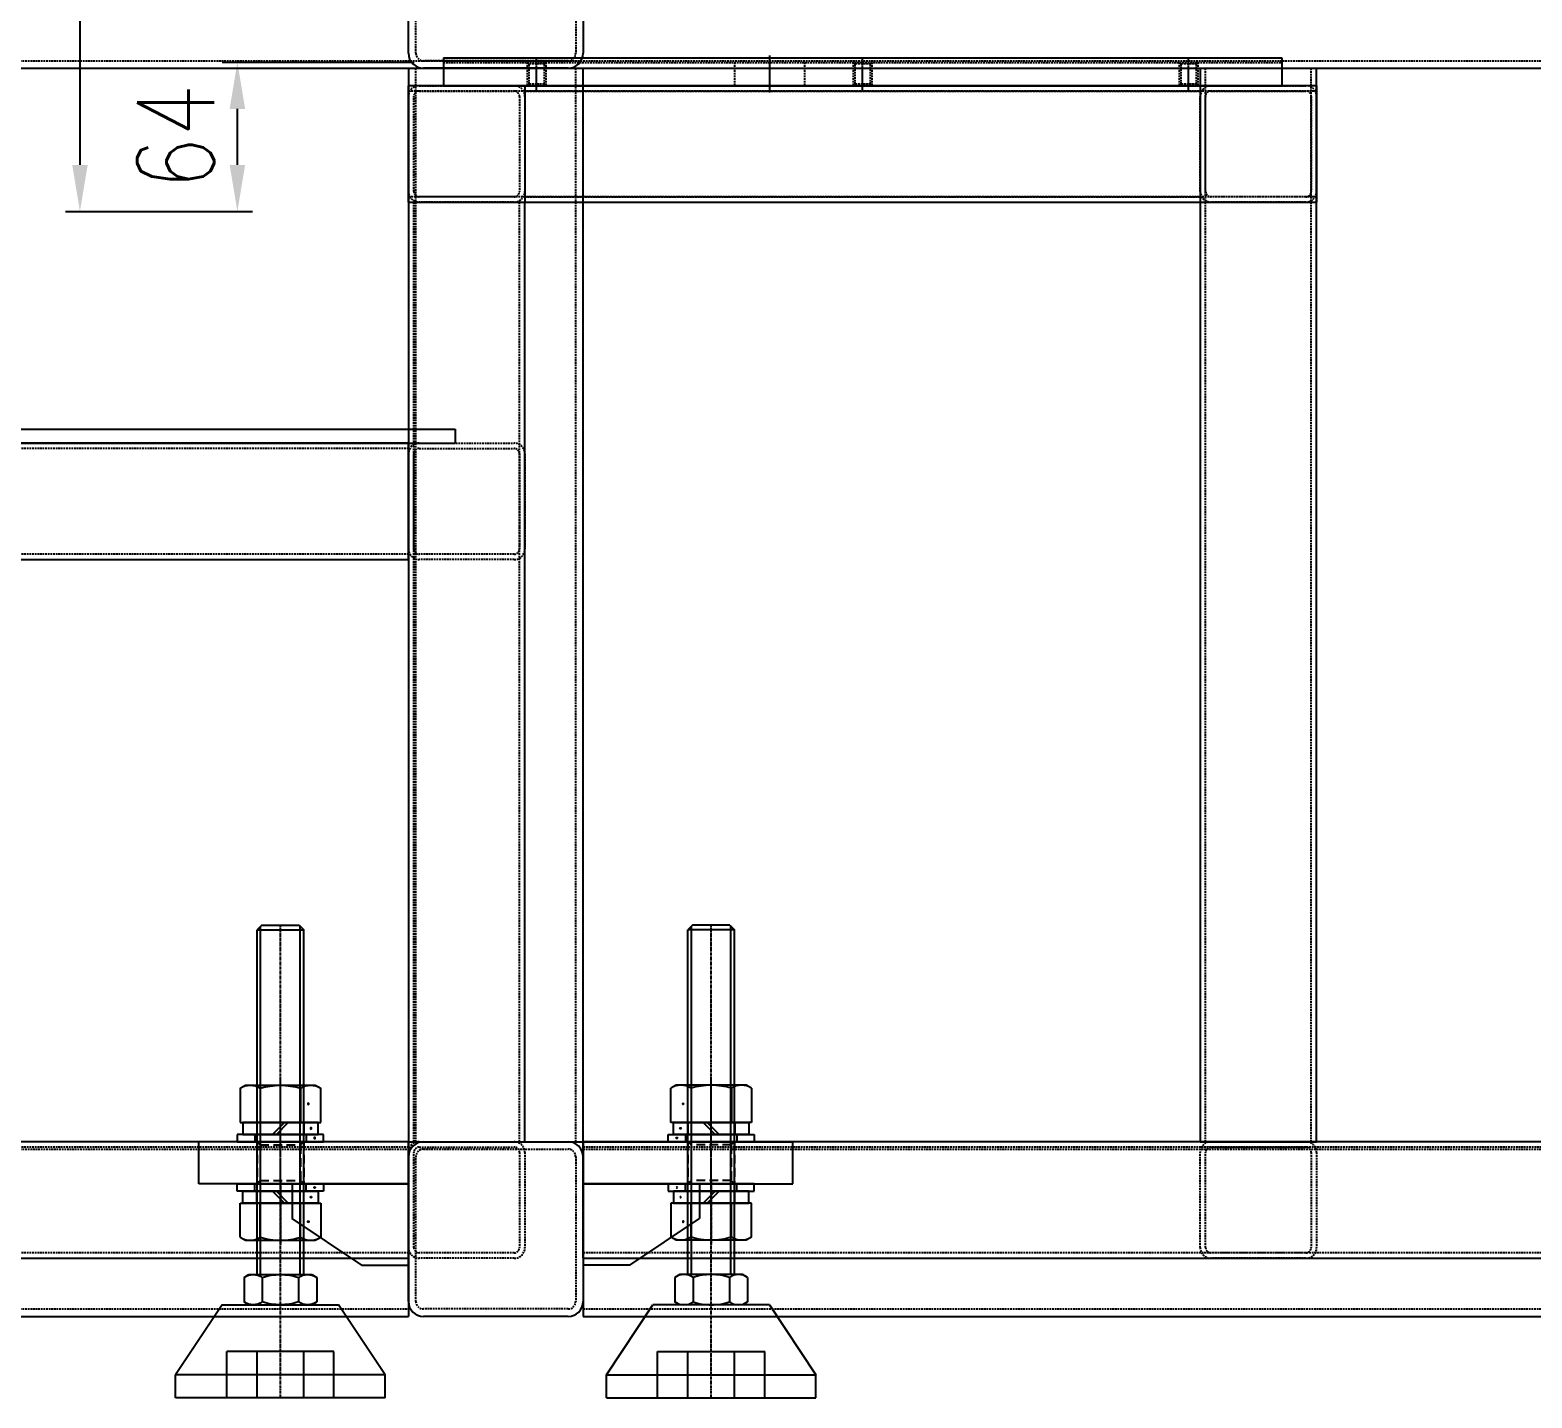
# Model space of a CAD drawing. Header units: millimetres. Extents: x -18234 to 26733, y 279 to 18488.
# Drawn here: x 9520 to 10165, y 4724 to 5311 of the extents above; entities that cross this region are included whole.
import ezdxf

# ---------------------------------------------------------------- set-up
doc = ezdxf.new("R2010")
doc.units = ezdxf.units.MM
for name, pattern in [('AM_ISO08W050', [18, 12, -1.5, 3, -1.5]), ('CENTER', [2, 1.25, -0.25, 0.25, -0.25]), ('HIDDEN', [0.375, 0.25, -0.125])]:
    doc.linetypes.add(name, pattern=pattern)
for name, color, linetype in [('BOM-UDEF', 3, 'Continuous'), ('CL', 1, 'CENTER'), ('H', 2, 'HIDDEN'), ('HL', 2, 'HIDDEN'), ('은선', 2, 'HIDDEN'), ('해칭선', 1, 'Continuous')]:
    doc.layers.add(name, color=color, linetype=linetype)
doc.styles.add('ROAMNS', font='romans.shx', dxfattribs={"width": 0.8, "bigfont": 'whgtxt.shx'})
doc.dimstyles.new('10 한덕_도면칫수', dxfattribs={"dimscale": 10, "dimtxt": 3.299999999999998, "dimasz": 2, "dimexe": 0.65, "dimexo": 1.25, "dimgap": 1, "dimtad": 1, "dimdsep": 46, "dimtxsty": 'ROAMNS', "dimcen": 0, "dimclrd": 7, "dimclre": 7, "dimclrt": 2, "dimadec": 0, "dimazin": 2, "dimtp": 0.1, "dimtm": 0.1, "dimtfac": 0.71, "dimtmove": 0, "dimatfit": 3, "dimfxl": 1, "dimlwd": -1, "dimlwe": -1, "dimarcsym": 1})

# ---------------------------------------------------------------- blocks, each defined once
blk = doc.blocks.new('564WTW')
at = {"ltscale": 0.5}
for p, q in [((208154.2602957771, 17875.63993333606), (207693.2602957771, 17875.63993333606)), ((207693.2602957771, 17875.63993333606), (207693.2602957771, 17800.63993333606)), ((208154.2602957771, 17875.63993333606), (208154.2602957771, 17800.63993333606)), ((207693.2602957771, 17800.63993333606), (208154.2602957771, 17800.63993333606))]:
    blk.add_line(p, q, dxfattribs=at)
at = {"layer": 'HL', "ltscale": 3}
for p, q in [((207693.2602957771, 17872.43993333681), (208154.2602957771, 17872.43993333681)), ((207693.2602957771, 17803.83993333532), (208154.2602957771, 17803.83993333532))]:
    blk.add_line(p, q, dxfattribs=at)
blk = doc.blocks.new('56e43')
at = {"layer": 'HL', "ltscale": 3}
for p, q in [((237551.9759642091, 2183.250227277167), (237592.7759642098, 2183.250227277167)), ((237551.9759642091, 2180.950227276422), (237592.7759642098, 2180.950227276422)), ((237547.3759642094, 2137.850227276795), (237547.3759642094, 2178.65022727754)), ((237549.6759642102, 2137.850227276795), (237549.6759642102, 2178.65022727754)), ((237595.0759642087, 2178.65022727754), (237595.0759642087, 2137.850227276795)), ((237597.3759642094, 2178.65022727754), (237597.3759642094, 2137.850227276795)), ((237592.7759642098, 2135.550227277912), (237551.9759642091, 2135.550227277912)), ((237592.7759642098, 2133.250227277167), (237551.9759642091, 2133.250227277167))]:
    blk.add_line(p, q, dxfattribs=at)
for centre, radius, start, end in [((237551.9759642091, 2178.65022727754), 4.6, 90, 180), ((237551.9759642091, 2178.65022727754), 2.3, 90, 180), ((237592.7759642098, 2178.650227275677), 4.6, 0, 90), ((237592.7759642098, 2178.65022727754), 2.3, 0, 90), ((237551.9759642091, 2137.850227276795), 4.6, 180, 270), ((237551.9759642091, 2137.850227276795), 2.3, 180, 270), ((237592.7759642079, 2137.850227276795), 4.6, 270, 0), ((237592.7759642098, 2137.850227276795), 2.3, 270, 0)]:
    blk.add_arc(centre, radius, start, end, dxfattribs=at)
blk = doc.blocks.new('67i4w')
at = {"ltscale": 0.5}
for p, q in [((207003.8685670821, 18218.89041048358), (206542.8685670821, 18218.89041048358)), ((206542.8685670821, 18218.89041048358), (206542.8685670821, 18168.89041048358)), ((207003.8685670821, 18218.89041048358), (207003.8685670821, 18168.89041048358)), ((206542.8685670821, 18168.89041048358), (207003.8685670821, 18168.89041048358))]:
    blk.add_line(p, q, dxfattribs=at)
at = {"layer": 'HL', "ltscale": 3}
for p, q in [((206542.8685670821, 18216.59041048284), (207003.8685670821, 18216.59041048284)), ((206542.8685670821, 18171.19041048433), (207003.8685670821, 18171.19041048433))]:
    blk.add_line(p, q, dxfattribs=at)
blk = doc.blocks.new('5WRW')
at = {"ltscale": 0.5}
for p, q in [((207852.0562527663, 18396.79630689777), (207562.0562527663, 18396.79630689777)), ((207562.0562527663, 18396.79630689777), (207562.0562527663, 18346.79630689777)), ((207852.0562527663, 18396.79630689777), (207852.0562527663, 18346.79630689777)), ((207562.0562527663, 18346.79630689777), (207852.0562527663, 18346.79630689777))]:
    blk.add_line(p, q, dxfattribs=at)
at = {"layer": 'HL', "ltscale": 3}
for p, q in [((207562.0562527663, 18394.49630689702), (207852.0562527663, 18394.49630689702)), ((207562.0562527663, 18349.09630689851), (207852.0562527663, 18349.09630689851))]:
    blk.add_line(p, q, dxfattribs=at)
blk = doc.blocks.new('TUWE23')
at = {"ltscale": 0.5}
for p, q in [((208640.1442182303, 18505.4699464275), (208640.1442182303, 18101.9699464275)), ((208640.1442182303, 18505.4699464275), (208690.1442182303, 18505.4699464275)), ((208690.1442182303, 18101.9699464275), (208690.1442182303, 18505.4699464275)), ((208640.1442182303, 18101.9699464275), (208690.1442182303, 18101.9699464275))]:
    blk.add_line(p, q, dxfattribs=at)
at = {"layer": 'HL', "ltscale": 3}
for p, q in [((208642.444218231, 18101.9699464275), (208642.444218231, 18505.4699464275)), ((208687.8442182296, 18101.9699464275), (208687.8442182296, 18505.4699464275))]:
    blk.add_line(p, q, dxfattribs=at)
blk = doc.blocks.new('5TUETWT')
at = {"ltscale": 0.5}
for p, q in [((206947.8685670821, 18630.19600901334), (207387.8685670821, 18630.19600901334)), ((206947.8685670821, 18630.19600901334), (206947.8685670821, 18624.19600901334)), ((207387.8685670821, 18630.19600901334), (207387.8685670821, 18624.19600901334)), ((206947.8685670821, 18624.19600901334), (207387.8685670821, 18624.19600901334))]:
    blk.add_line(p, q, dxfattribs=at)
blk = doc.blocks.new('TYUWTWT')
at = {"layer": 'CL', "ltscale": 0.5}
blk.add_line((205071.7799266316, 17531.931461934), (205057.7799266316, 17531.931461934), dxfattribs=at)
at = {"layer": 'HL', "ltscale": 3}
for p, q in [((205059.7799266316, 17535.931461934), (205060.4565091319, 17535.25487943366)), ((205059.7799266316, 17535.931461934), (205069.7799266316, 17535.931461934)), ((205060.4565091319, 17535.25487943366), (205060.4565091319, 17528.60804443434)), ((205060.4565091319, 17535.25487943366), (205069.1033441313, 17535.25487943366)), ((205069.1033441313, 17535.25487943366), (205069.7799266316, 17535.931461934)), ((205069.1033441313, 17535.25487943366), (205069.1033441313, 17528.60804443434)), ((205059.7799266316, 17527.931461934), (205060.4565091319, 17528.60804443434)), ((205059.7799266316, 17527.931461934), (205069.7799266316, 17527.931461934)), ((205060.4565091319, 17528.60804443434), (205069.1033441313, 17528.60804443434)), ((205069.1033441313, 17528.60804443434), (205069.7799266316, 17527.931461934))]:
    blk.add_line(p, q, dxfattribs=at)
blk = doc.blocks.new('U434WRW')
at = {"layer": 'CL', "ltscale": 0.5}
blk.add_line((198869.7270499045, 18154.61473689829), (198869.7270499045, 18138.61473689828), dxfattribs=at)
at = {"layer": 'HL', "ltscale": 3}
for p, q in [((198854.7270499045, 18151.61473689828), (198854.7270499045, 18141.61473689827)), ((198884.7270499045, 18151.61473689828), (198884.7270499045, 18141.61473689827))]:
    blk.add_line(p, q, dxfattribs=at)
blk = doc.blocks.new('56WEWT')
at = {"ltscale": 0.5}
for p, q in [((199087.8847514088, 18208.04944739182), (199087.8847514088, 18568.04944739179)), ((199087.8847514088, 18568.04944739179), (199099.8847514088, 18568.04944739179)), ((199099.8847514088, 18208.04944739182), (199099.8847514088, 18568.04944739179)), ((199087.8847514088, 18208.04944739182), (199099.8847514088, 18208.04944739182))]:
    blk.add_line(p, q, dxfattribs=at)
at = {"layer": 'HL', "ltscale": 3}
blk.add_line((199089.8847514088, 18208.04944739182), (199089.8847514088, 18568.04944739179), dxfattribs=at)
for p in [(-5969.895175222773, 996.1179854578222), (-5969.895175222773, 856.1179854578222), (-5969.895175222773, 716.1179854578222)]:
    blk.add_blockref('TYUWTWT', p)
at = {"rotation": 90}
blk.add_blockref('U434WRW', (217241.4994883071, -180521.6776025127), dxfattribs=at)
blk = doc.blocks.new('54WRWR')
at = {"ltscale": 0.5}
for p, q in [((198153.9167518035, 19808.68761142972), (198153.9167518035, 19408.68761142975)), ((198203.9167518035, 19808.68761142972), (198153.9167518035, 19808.68761142972)), ((198203.9167518035, 19408.68761142975), (198203.9167518035, 19808.68761142972)), ((198153.9167518035, 19408.68761142975), (198203.9167518035, 19408.68761142975))]:
    blk.add_line(p, q, dxfattribs=at)
at = {"layer": 'HL', "ltscale": 3}
for p, q in [((198156.2167518042, 19408.68761142975), (198156.2167518043, 19808.68761142972)), ((198201.6167518027, 19408.68761142975), (198201.6167518027, 19808.68761142972))]:
    blk.add_line(p, q, dxfattribs=at)
blk = doc.blocks.new('GFI8LL')
at = {"ltscale": 0.5}
for p, q in [((198261.1788291881, 20198.68761142975), (198261.1788291881, 19808.68761142972)), ((198261.1788291881, 20198.68761142975), (198311.1788291881, 20198.68761142975)), ((198311.1788291881, 19808.68761142972), (198311.1788291881, 20198.68761142975)), ((198311.1788291881, 19808.68761142972), (198261.1788291881, 19808.68761142972))]:
    blk.add_line(p, q, dxfattribs=at)
at = {"layer": 'HL', "ltscale": 3}
for p, q in [((198263.4788291889, 19808.68761142972), (198263.4788291889, 20198.68761142975)), ((198308.8788291874, 19808.68761142972), (198308.8788291874, 20198.68761142975))]:
    blk.add_line(p, q, dxfattribs=at)
blk = doc.blocks.new('6E4TT3')
for name, p, rotation in [('56WEWT', (181757.4432873123, 218321.9282444378), 270), ('67i4w', (218509.383130188, -187774.3250740531), 90), ('67i4w', (218509.383130188, -187774.3250740531), 90), ('GFI8LL', (220149.1803311342, -179089.1353361591), 90), ('54WRWR', (219359.1803311342, -179135.3732587745), 90)]:
    blk.add_blockref(name, p, dxfattribs=dict(rotation=rotation))
at = {"color": 0}
for p in [(-37596.88324450504, 17038.79326575185), (-37256.88322950533, 17038.79326575185), (-37596.88324450504, 16885.29326575186), (-37596.88324450504, 16585.29326575186), (-37256.88324450501, 16585.29326575185)]:
    blk.add_blockref('56e43', p, dxfattribs=at)
for name, p in [('5WRW', (-7561.563533061912, 825.2471861312515)), ('TUWE23', (-8689.651498525898, 666.5735466015212)), ('TUWE23', (-8349.65149852587, 666.5735466015176)), ('5TUETWT', (-7417.375847377698, 444.347484015685))]:
    blk.add_blockref(name, p)
blk = doc.blocks.new('y8ll')
at = {"ltscale": 0.5}
for p, q in [((206532.5419361283, 29889.07166866353), (205707.5419361283, 29889.07166866353)), ((206532.5419361283, 29889.07166866353), (206532.5419361283, 29814.07166866353)), ((205707.5419361283, 29814.07166866353), (206532.5419361283, 29814.07166866353))]:
    blk.add_line(p, q, dxfattribs=at)
at = {"layer": 'HL', "ltscale": 3}
for p, q in [((205707.5419361283, 29885.87166866427), (206532.5419361283, 29885.87166866428)), ((205707.5419361283, 29817.27166866278), (206532.5419361283, 29817.27166866279))]:
    blk.add_line(p, q, dxfattribs=at)
blk = doc.blocks.new('78r5654')
at = {"ltscale": 0.5}
for p, q in [((237444.3526388984, 2606.344883549958), (237506.5526388977, 2606.344883549958)), ((237437.952638898, 2537.744883550331), (237437.952638898, 2599.944883549586)), ((237512.952638898, 2599.944883549586), (237512.952638898, 2537.744883550331)), ((237506.5526388977, 2531.344883549958), (237444.3526388984, 2531.344883549958))]:
    blk.add_line(p, q, dxfattribs=at)
for centre, start, end in [((237444.3526388966, 2599.944883551449), 90, 180), ((237506.5526388995, 2599.944883551449), 0, 90), ((237444.3526388966, 2537.744883548468), 180, 270), ((237506.5526388995, 2537.744883548468), 270, 0)]:
    blk.add_arc(centre, 6.4, start, end, dxfattribs=at)
at = {"layer": 'HL', "ltscale": 3}
for p, q in [((237441.1526388973, 2537.744883550331), (237441.1526388973, 2599.944883549586)), ((237444.3526388984, 2603.144883550704), (237506.5526388977, 2603.144883550704)), ((237509.7526388988, 2599.944883549586), (237509.7526388988, 2537.744883550331)), ((237506.5526388977, 2534.544883549213), (237444.3526388984, 2534.544883549213))]:
    blk.add_line(p, q, dxfattribs=at)
for centre, start, end in [((237444.3526388966, 2599.944883549586), 90, 180), ((237506.5526388977, 2599.944883551449), 0, 90), ((237444.3526388966, 2537.744883548468), 180, 270), ((237506.5526388995, 2537.744883550331), 270, 0)]:
    blk.add_arc(centre, 3.2, start, end, dxfattribs=at)
blk = doc.blocks.new('tyuserw')
at = {"ltscale": 0.5}
for p, q in [((207682.5419361283, 29889.07166866353), (206582.5419361283, 29889.07166866353)), ((206582.5419361283, 29889.07166866353), (206582.5419361283, 29814.07166866353)), ((206582.5419361283, 29814.07166866353), (207682.5419361283, 29814.07166866353))]:
    blk.add_line(p, q, dxfattribs=at)
at = {"layer": 'HL', "ltscale": 3}
for p, q in [((206582.5419361283, 29885.87166866428), (207682.5419361283, 29885.87166866428)), ((206582.5419361283, 29817.27166866279), (207682.5419361283, 29817.27166866279))]:
    blk.add_line(p, q, dxfattribs=at)
blk = doc.blocks.new('tysrtsr')
at = {"color": 1, "linetype": 'AM_ISO08W050'}
blk.add_line((32809.17287310213, -91752.57825445756), (32787.17287310213, -91752.57825445756), dxfattribs=at)
at = {"layer": 'H', "ltscale": 15}
for p, q in [((32789.17287310213, -91742.57825445756), (32790.5260381028, -91743.93141945824)), ((32789.17287310213, -91742.57825445756), (32807.17287310213, -91742.57825445756)), ((32790.5260381028, -91743.93141945824), (32790.5260381028, -91761.22508945687)), ((32790.5260381028, -91743.93141945824), (32805.81970810145, -91743.93141945824)), ((32805.81970810145, -91743.93141945824), (32807.17287310213, -91742.57825445756)), ((32805.81970810145, -91743.93141945824), (32805.81970810145, -91761.22508945687)), ((32789.17287310213, -91762.57825445756), (32790.5260381028, -91761.22508945687)), ((32789.17287310213, -91762.57825445756), (32807.17287310213, -91762.57825445756)), ((32790.5260381028, -91761.22508945687), (32805.81970810145, -91761.22508945687)), ((32805.81970810145, -91761.22508945687), (32807.17287310213, -91762.57825445756))]:
    blk.add_line(p, q, dxfattribs=at)
blk = doc.blocks.new('t7ewr')
at = {"color": 3}
for p, q in [((294251.2380639528, 8490.94064390409), (294251.2380639528, 8508.940643904089)), ((294251.2380639528, 8508.940643904089), (294341.2380639528, 8508.940643904089)), ((294341.2380639528, 8490.94064390409), (294341.2380639528, 8508.940643904089)), ((294251.2380639528, 8490.94064390409), (294341.2380639528, 8490.94064390409))]:
    blk.add_line(p, q, dxfattribs=at)
at = {"color": 3, "rotation": 270}
blk.add_blockref('tysrtsr', (386058.8163184104, 41298.11351700622), dxfattribs=at)
blk = doc.blocks.new('rwerww')
at = {"color": 3}
for p, q in [((209944.9724692111, 17633.9866802168), (209894.9724692112, 17633.9866802168)), ((209894.9724692112, 17633.9866802168), (209894.9724692112, 17598.9866802168)), ((209944.9724692112, 17633.98668021678), (209944.9724692112, 17618.9866802168)), ((209914.9724692112, 17598.9866802168), (209944.9724692112, 17618.9866802168)), ((209914.9724692112, 17598.9866802168), (209894.9724692112, 17598.9866802168))]:
    blk.add_line(p, q, dxfattribs=at)
blk = doc.blocks.new('jt-앙카조절좌20sdfsdf')
for p, q in [((64159.53507301612, 12452.97765942194), (64157.5350730161, 12450.97765942194)), ((64177.5350730161, 12450.97765942194), (64157.5350730161, 12450.97765942194)), ((64157.53507301613, 12302.97765942194), (64157.5350730161, 12450.97765942194)), ((64175.53507301612, 12452.97765942194), (64159.53507301612, 12452.97765942194)), ((64175.53507301612, 12452.97765942194), (64177.5350730161, 12450.97765942194)), ((64177.53507301612, 12302.97765942194), (64177.5350730161, 12450.97765942194)), ((64154.03507301613, 12302.97765942194), (64151.94635301613, 12301.77102942194)), ((64151.94635301613, 12301.77102942194), (64151.94635301613, 12291.18428942195)), ((64181.03507301613, 12302.97765942194), (64154.03507301613, 12302.97765942194)), ((64159.74017301614, 12301.77102942194), (64159.74017301615, 12291.18428942194)), ((64175.32997301615, 12301.77102942194), (64175.32997301613, 12291.18428942194)), ((64183.12379301613, 12301.77102942194), (64181.03507301613, 12302.97765942194)), ((64183.12379301613, 12301.77102942194), (64183.12379301615, 12291.18428942195)), ((64122.5350730163, 12259.97765942194), (64142.53507301612, 12289.97765942194)), ((64192.53507301613, 12289.97765942194), (64142.53507301613, 12289.97765942194)), ((64154.03507301613, 12289.97765942194), (64151.94635301613, 12291.18428942194)), ((64181.03507301613, 12289.97765942194), (64154.03507301613, 12289.97765942194)), ((64183.12379301613, 12291.18428942194), (64181.03507301613, 12289.97765942194)), ((64192.53507301613, 12289.97765942194), (64212.53507301631, 12259.97765942194)), ((64144.5350730163, 12249.97765942194), (64144.53507301631, 12269.97765942194)), ((64144.53507301631, 12269.97765942194), (64190.535073016, 12269.97765942194)), ((64190.535073016, 12249.97765942194), (64190.53507301598, 12269.97765942194)), ((64122.5350730163, 12259.97765942194), (64212.53507301631, 12259.97765942194)), ((64122.5350730163, 12249.97765942194), (64122.5350730163, 12259.97765942196)), ((64212.53507301631, 12249.97765942194), (64212.5350730163, 12259.97765942191)), ((64122.5350730163, 12249.97765942194), (64212.53507301631, 12249.97765942194))]:
    blk.add_line(p, q)
for centre, radius, start, end in [((64155.84326301613, 12296.08165035168), 6.896009117829777, 55.5910134988723, 124.4089865011277), ((64167.72365841418, 12275.97831803095), 27, 90.40019389752821, 107.1985961775157), ((64167.3464876181, 12275.97831803095), 27, 72.80140382248425, 89.59980610247177), ((64179.22688301613, 12296.08165035168), 6.896009117831833, 55.5910134988723, 124.4089865011277), ((64155.84326301613, 12296.87366849221), 6.896009117834753, 235.5910134988723, 304.4089865011277), ((64167.72365841418, 12316.97700081294), 27, 252.8014038224843, 269.5998061024718), ((64167.3464876181, 12316.97700081294), 27, 270.4001938975282, 287.1985961775158), ((64179.22688301613, 12296.8736684922), 6.896009117831833, 235.5910134988723, 304.4089865011277)]:
    blk.add_arc(centre, radius, start, end)
at = {"layer": 'CL'}
blk.add_line((64167.53507301615, 12249.97765942194), (64167.5350730161, 12452.97765942194), dxfattribs=at)
at = {"layer": '은선'}
for p, q in [((64157.53507301615, 12249.97765942194), (64157.53507301616, 12269.97765942194)), ((64177.53507301615, 12249.97765942194), (64177.53507301615, 12269.97765942194))]:
    blk.add_line(p, q, dxfattribs=at)
at = {"layer": '해칭선'}
for p, q in [((64159.03507301613, 12302.97765942194), (64159.0350730161, 12452.47765942194)), ((64176.03507301613, 12302.97765942194), (64176.03507301612, 12452.47765942194))]:
    blk.add_line(p, q, dxfattribs=at)
blk = doc.blocks.new('HS_BOM', base_point=(-3113.550588929371, 16316.28190316431))
at = {"layer": 'BOM-UDEF'}
blk.add_circle((-3113.550588929328, 16316.28190316431), 0.25, dxfattribs=at)
blk = doc.blocks.new('lyk-2190')
for p, q in [((53704.15019290708, -1022.45927114971), (53704.15019290708, -985.4592711497096)), ((53704.15019290708, -985.4592711497096), (53707.35019290633, -985.4592711497096)), ((53707.35019290633, -985.4592711497096), (53707.35019290633, -1022.45927114971)), ((53712.45019290597, -1021.280071150511), (53712.45019290597, -986.6384711489079)), ((53712.45019290597, -986.6384711489079), (53727.10949290544, -986.6384711489079)), ((53728.45019290597, -988.9592711497098), (53727.10949290544, -986.6384711489079)), ((53707.35019290633, -1020.159271148965), (53707.35019290633, -987.7592711504548)), ((53707.35019290633, -987.7592711504548), (53712.45019290597, -987.7592711504548)), ((53712.45019290597, -987.7592711504548), (53712.45019290597, -1020.159271148965)), ((53728.45019290597, -1018.95927114971), (53728.45019290597, -988.9592711497098)), ((53727.10949290544, -995.2982711493968), (53712.45019290597, -995.2982711493968)), ((53712.45019290597, -1000.559271149337), (53707.35019290633, -1005.659271148965)), ((53712.45019290597, -1002.259271150455), (53707.35019290633, -1007.359271150082)), ((53727.10949290544, -1012.620271150022), (53712.45019290597, -1012.620271150022)), ((53727.10949290544, -1021.280071150511), (53728.45019290597, -1018.95927114971)), ((53707.35019290633, -1022.45927114971), (53704.15019290708, -1022.45927114971)), ((53712.45019290597, -1020.159271148965), (53707.35019290633, -1020.159271148965)), ((53727.10949290544, -1021.280071150511), (53712.45019290597, -1021.280071150511))]:
    blk.add_line(p, q)
for centre, radius, start, end in [((53720.78796060383, -990.9683711491524), 7.662232354369611, 325.5910135380966, 34.4089864619033), ((53698.45092469454, -1004.168810483068), 30, 0.4001938559510083, 17.19859621224097), ((53698.45092469454, -1003.749731816351), 30, 342.801403787759, 359.599806144049), ((53720.78796060756, -1016.950171148404), 7.662232352348728, 325.5910134500486, 34.4089864619033)]:
    blk.add_arc(centre, radius, start, end)
at = {"layer": 'CL'}
for p, q in [((53703.15019290708, -1003.95927114971), (53708.35019290633, -1003.95927114971)), ((53706.35019290633, -1003.95927114971), (53713.45019290597, -1003.95927114971)), ((53710.45019290597, -1003.95927114971), (53730.45019290597, -1003.95927114971))]:
    blk.add_line(p, q, dxfattribs=at)
at = {"layer": 'HL'}
for p, q in [((53707.35019290633, -992.9592711497098), (53704.15019290708, -992.9592711497098)), ((53712.45019290597, -993.8592711500823), (53707.35019290633, -993.8592711500823)), ((53707.35019290633, -1014.959271149709), (53704.15019290708, -1014.959271149709)), ((53712.45019290597, -1014.059271149337), (53707.35019290633, -1014.059271149337))]:
    blk.add_line(p, q, dxfattribs=at)
at = {"layer": 'BOM-UDEF'}
for p in [(53705.7501929067, -989.2092711497096), (53709.90019290708, -990.8092711493373), (53720.45019290597, -991.9592711497099)]:
    blk.add_blockref('HS_BOM', p, dxfattribs=at)
blk = doc.blocks.new('rtuqeq')
at = {"extrusion": (0, 0, -1), "zscale": -1}
blk.add_blockref('jt-앙카조절좌20sdfsdf', (-274831.9687043975, 4537.233630191826), dxfattribs=at)
at = {"xscale": -1, "rotation": 270}
blk.add_blockref('lyk-2190', (211668.3929025311, -36806.93890329337), dxfattribs=at)
at = {"xscale": -1}
blk.add_blockref('t7ewr', (504970.6716953343, 8388.27064570965), dxfattribs=at)
at = {"rotation": 270}
blk.add_blockref('lyk-2190', (211668.3929025311, 70583.36148252085), dxfattribs=at)
at = {"color": 0, "xscale": -1}
blk.add_blockref('rwerww', (420614.4061005927, -754.7753906030557), dxfattribs=at)
blk = doc.blocks.new('6WRR')
at = {"ltscale": 0.5}
for p, q in [((212221.5343694104, 14888.66608592487), (211796.5343694104, 14888.66608592487)), ((211796.5343694104, 14888.66608592487), (211796.5343694104, 14838.66608592487)), ((212221.5343694104, 14888.66608592487), (212221.5343694104, 14838.66608592487)), ((211796.5343694104, 14838.66608592487), (212221.5343694104, 14838.66608592487))]:
    blk.add_line(p, q, dxfattribs=at)
at = {"layer": 'HL', "ltscale": 3}
for p, q in [((211796.5343694104, 14886.36608592412), (212221.5343694104, 14886.36608592412)), ((211796.5343694104, 14840.96608592561), (212221.5343694104, 14840.96608592561))]:
    blk.add_line(p, q, dxfattribs=at)
blk = doc.blocks.new('6WQ3')
at = {"ltscale": 0.5}
for p, q in [((212671.5343694104, 14888.66608592487), (212271.5343694104, 14888.66608592487)), ((212271.5343694104, 14888.66608592487), (212271.5343694104, 14838.66608592487)), ((212671.5343694104, 14888.66608592487), (212671.5343694104, 14838.66608592487)), ((212271.5343694104, 14838.66608592487), (212671.5343694104, 14838.66608592487))]:
    blk.add_line(p, q, dxfattribs=at)
at = {"layer": 'HL', "ltscale": 3}
for p, q in [((212271.5343694104, 14886.36608592412), (212671.5343694104, 14886.36608592412)), ((212271.5343694104, 14840.96608592561), (212671.5343694104, 14840.96608592561))]:
    blk.add_line(p, q, dxfattribs=at)
blk = doc.blocks.new('56WRWTT')
at = {"color": 0}
for name, p in [('rtuqeq', (-3351.565064299328, 1871.332203415277)), ('y8ll', (835.3266309537576, -11120.52817563451)), ('78r5654', (-30070.08407181595, 16162.19860947906)), ('tyuserw', (860.3266309537576, -11120.52817563451))]:
    blk.add_blockref(name, p, dxfattribs=at)
at = {"color": 0, "xscale": -1}
blk.add_blockref('rtuqeq', (418162.3021984636, 1871.332203415277), dxfattribs=at)
at = {"rotation": 180}
for name, p in [('6WQ3', (419639.4029364925, 33607.20957895379)), ('6WRR', (419664.4029364925, 33607.20957895379))]:
    blk.add_blockref(name, p, dxfattribs=at)
blk = doc.blocks.new('*D663')
at = {"color": 7, "linetype": 'ByBlock', "ltscale": 0.5, "transparency": 16777216}
for p, q in [((9158.683595358452, 5799.131766295182), (9548.105857753253, 5799.131766295182)), ((9541.605857753253, 5779.131766295182), (9541.605857753253, 5253.131766295182)), ((9535.389804624254, 5233.131766295182), (9548.105857753253, 5233.131766295182))]:
    blk.add_line(p, q, dxfattribs=at)
at = {"color": 7, "ltscale": 0.5, "transparency": 16777216}
for points in [[(9538.27252441992, 5779.131766295182), (9544.939191086587, 5779.131766295182), (9541.605857753253, 5799.131766295182)], [(9538.27252441992, 5253.131766295182), (9544.939191086587, 5253.131766295182), (9541.605857753253, 5233.131766295182)]]:
    blk.add_solid(points, dxfattribs=at)
at = {"layer": 'DEFPOINTS', "color": 0, "ltscale": 0.5, "transparency": 16777216}
for p in [(9146.183595358452, 5799.131766295182), (9522.889804624254, 5233.131766295182), (9541.605857753253, 5233.131766295182)]:
    blk.add_point(p, dxfattribs=at)
at = {"color": 2, "ltscale": 0.5, "transparency": 16777216, "insert": (9515.105857753251, 5516.131766295183), "char_height": 32.99999999999998, "attachment_point": 5, "rotation": 90, "style": 'ROAMNS', "bg_fill": 3, "box_fill_scale": 1.1, "bg_fill_color": 256, "bg_fill_true_color": 13158600, "bg_fill_transparency": 0}
blk.add_mtext('566', dxfattribs=at)
blk = doc.blocks.new('*D670')
at = {"color": 7, "linetype": 'ByBlock', "ltscale": 0.5, "transparency": 16777216}
for p, q in [((9685.183584616228, 5297.131766295124), (9602.711748516711, 5297.131766295124)), ((9609.211748516711, 5253.131766295182), (9609.211748516711, 5277.131766295124)), ((9535.663178709045, 5233.131766295182), (9615.711748516711, 5233.131766295182))]:
    blk.add_line(p, q, dxfattribs=at)
at = {"color": 7, "ltscale": 0.5, "transparency": 16777216}
for points in [[(9605.878415183377, 5277.131766295124), (9612.545081850045, 5277.131766295124), (9609.211748516711, 5297.131766295124)], [(9605.878415183377, 5253.131766295182), (9612.545081850045, 5253.131766295182), (9609.211748516711, 5233.131766295182)]]:
    blk.add_solid(points, dxfattribs=at)
at = {"layer": 'DEFPOINTS', "color": 0, "ltscale": 0.5, "transparency": 16777216}
for p in [(9609.211748516711, 5297.131766295124), (9697.683584616228, 5297.131766295124), (9523.163178709045, 5233.131766295182)]:
    blk.add_point(p, dxfattribs=at)
at = {"color": 2, "ltscale": 0.5, "transparency": 16777216, "insert": (9582.71174851671, 5265.131766295154), "char_height": 32.99999999999998, "attachment_point": 5, "rotation": 90, "style": 'ROAMNS', "bg_fill": 3, "box_fill_scale": 1.1, "bg_fill_color": 256, "bg_fill_true_color": 13158600, "bg_fill_transparency": 0}
blk.add_mtext('64', dxfattribs=at)
blk = doc.blocks.new('T7ETT')
at = {"ltscale": 0.5}
blk.add_line((206535.8685670818, 18518.09356182441), (208158.8685670818, 18518.09356182441), dxfattribs=at)
at = {"layer": 'HL', "ltscale": 3}
blk.add_line((206535.8685670818, 18521.29356182367), (208158.8685670818, 18521.29356182366), dxfattribs=at)
blk = doc.blocks.new('t7irtet')
at = {"extrusion": (0, 0, -1), "zscale": -1}
blk.add_blockref('T7ETT', (-321366.6371758489, -44202.39970642408), dxfattribs=at)
at = {"color": 0, "extrusion": (0, 0, -1), "zscale": -1}
blk.add_blockref('78r5654', (-351443.7212476652, -28215.65102814963), dxfattribs=at)
at = {"extrusion": (0, 0, -1), "zscale": -1, "rotation": 90}
for name, p in [('67i4w', (-95446.87819828384, -232688.1747116818)), ('564WTW', (-96130.12867543107, -233838.5664403769))]:
    blk.add_blockref(name, p, dxfattribs=at)
blk = doc.blocks.new('sdafasfdasdfasffasdfas')
for name, p in [('6E4TT3', (-190267.809150088, -13934.9117267339)), ('56WRWTT', (-197685.1849974657, -13934.9117267339))]:
    blk.add_blockref(name, p)
at = {"rotation": 90.00000000000001}
blk.add_blockref('564WTW', (27558.32350295252, -202859.628529482), dxfattribs=at)
at = {"ltscale": 0.5}
dim = blk.add_linear_dim(base=(9541.605857753253, 5233.131766295182), p1=(9146.183595358452, 5799.131766295182), p2=(9522.889804624254, 5233.131766295182), angle=90, dimstyle='10 한덕_도면칫수', override={"dimfxl": 1.5, "dimtfill": 1}, dxfattribs=at)
dim.commit()
dim.dimension.update_dxf_attribs({"geometry": '*D663', "text_midpoint": (9515.105857753251, 5516.131766295183)})
dim = blk.add_linear_dim(base=(9609.211748516711, 5297.131766295124), p1=(9523.163178709045, 5233.131766295182), p2=(9697.683584616228, 5297.131766295124), angle=90, dimstyle='10 한덕_도면칫수', override={"dimfxl": 1.5, "dimtfill": 1}, dxfattribs=at)
dim.commit()
dim.dimension.update_dxf_attribs({"geometry": '*D670', "text_midpoint": (9582.71174851671, 5265.131766295154)})
at = {"color": 6, "xscale": -1}
blk.add_blockref('t7irtet', (123688.4521783837, 30978.93791089481), dxfattribs=at)

msp = doc.modelspace()

# ---------------------------------------------------------------- block references
msp.add_blockref('sdafasfdasdfasffasdfas', (0, 0))

doc.saveas('drawing.dxf')
